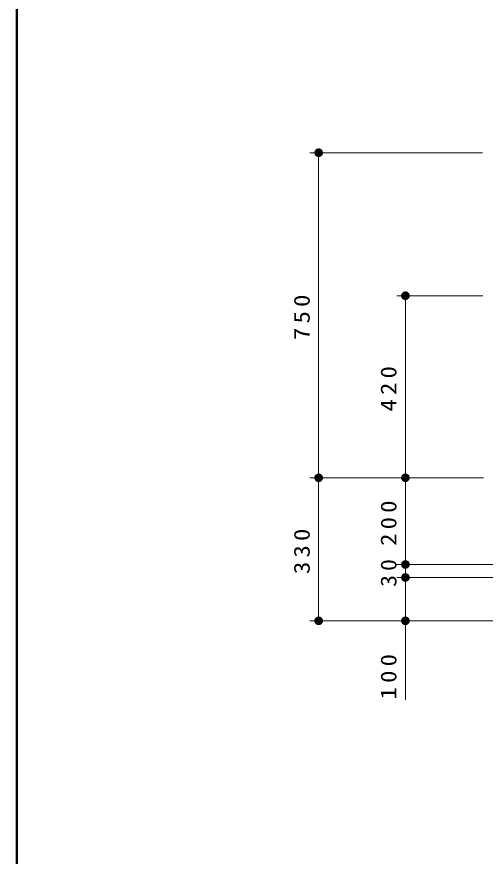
# Model space of a CAD drawing. Units: millimetres on the paper, scale 1:20. Extents: x -365 to 12, y -40 to 257.
# Drawn here: x -365 to -311, y 55.5 to 152.3 of the extents above; entities that cross this region are included whole.
import ezdxf

# ---------------------------------------------------------------- set-up
doc = ezdxf.new("R2010")
doc.units = ezdxf.units.MM
doc.layers.add('LY_1', color=7, linetype='Continuous', lineweight=25)
doc.layers.add('LY_2', color=7, linetype='Continuous', lineweight=13)
doc.styles.add('ＭＳ ゴシック', font='')
doc.styles.get('ＭＳ ゴシック').set_extended_font_data('MS Gothic')

# ---------------------------------------------------------------- blocks, each defined once
blk = doc.blocks.new('filled_dot')
at = {"color": 0, "linetype": 'Continuous', "lineweight": -2, "const_width": 1.25}
blk.add_lwpolyline([(-0.625, 0, 1), (0.625, 0, 1)], format="xyb", close=True, dxfattribs=at)

msp = doc.modelspace()

# ---------------------------------------------------------------- linework, layer by layer
at = {"layer": 'LY_1', "lineweight": 13}
for p, q in [((-311.298, 136.643), (-331.198, 136.643)), ((-330.198, 99.143), (-330.198, 136.643)), ((-311.286, 120.145), (-321.198, 120.145)), ((-320.198, 99.143), (-320.198, 120.145)), ((-311.198, 99.143), (-331.198, 99.143)), ((-330.198, 82.643), (-330.198, 99.143)), ((-311.198, 99.143), (-321.198, 99.143)), ((-320.198, 89.143), (-320.198, 99.143)), ((-307.048, 89.143), (-321.198, 89.143)), ((-320.198, 87.643), (-320.198, 89.143)), ((-307.048, 87.643), (-321.198, 87.643)), ((-320.198, 73.513), (-320.198, 87.643)), ((-307.048, 82.643), (-331.198, 82.643))]:
    msp.add_line(p, q, dxfattribs=at)
at = {"layer": 'LY_2', "lineweight": 50}
msp.add_line((-365, 257), (-365, 0), dxfattribs=at)

# ---------------------------------------------------------------- block references
at = {"layer": 'LY_1', "lineweight": 13, "xscale": 0.4, "yscale": 0.4}
for p, rotation in [((-330.198, 136.643), 270), ((-320.198, 120.145), 270), ((-330.198, 99.143), 90), ((-330.198, 99.143), 270), ((-320.198, 99.143), 90), ((-320.198, 99.143), 270), ((-320.198, 89.143), 270), ((-320.198, 87.643), 270), ((-330.198, 82.643), 90), ((-320.198, 82.643), 90)]:
    msp.add_blockref('filled_dot', p, dxfattribs=dict(at, rotation=rotation))

# ---------------------------------------------------------------- texts
at = {"layer": 'LY_1', "char_height": 1.833, "attachment_point": 8, "rotation": 90, "style": 'ＭＳ ゴシック'}
for s, insert in [('\\T1.33;\\W1.15;750', (-331.198, 117.893)), ('\\T1.33;\\W1.15;420', (-321.198, 109.644)), ('\\T1.33;\\W1.15;200', (-321.198, 94.143)), ('\\T1.33;\\W1.15;330', (-331.198, 90.893)), ('\\T1.34;\\W1.1;30', (-321.198, 88.393)), ('\\T1.33;\\W1.15;100', (-321.198, 76.429))]:
    msp.add_mtext(s, dxfattribs=dict(at, insert=insert))

doc.saveas('drawing.dxf')
